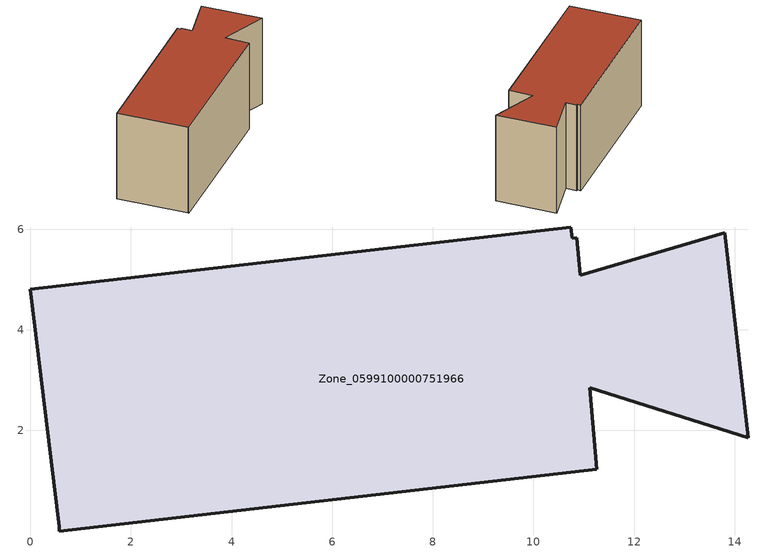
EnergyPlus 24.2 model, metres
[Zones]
Zone_0599100000751966
 floor ground (C_G): 0.58,0 0.57,0.09 0,4.81 10.74,6.04 10.77,5.82 10.86,5.83 10.93,5.08 13.8,5.93 14.27,1.85 11.12,2.85 11.26,1.23 z0
 wall outside (C_F): 10.77,5.82 10.74,6.04 0,4.81 0.57,0.09 0.58,0 11.26,1.23 11.12,2.85 14.27,1.85 13.8,5.93 10.93,5.08 10.86,5.83 10.77,5.82 z0:6.36
 roof outside (C_R): 0.57,0.09 0.58,0 11.26,1.23 11.12,2.85 14.27,1.85 13.8,5.93 10.93,5.08 10.86,5.83 10.77,5.82 10.74,6.04 0,4.81 z6.36
[BUILDING]
Pand.0599100000751966: North Axis=0; Terrain=City; Loads Convergence Tolerance Value=0.04; Temperature Convergence Tolerance Value=0.4; Solar Distribution=FullExterior; Maximum Number of Warmup Days=25; Minimum Number of Warmup Days=1
[Site:Location]
Rotterdam.The.Hague.AP_ZH_NLD Design_Conditions: Latitude=51.96; Longitude=4.45; Time Zone=1; Elevation=-4.5
[SITE:GROUNDTEMPERATURE:BUILDINGSURFACE]
18, 18, 18, 18, 18, 18, 18, 18, 18, 18, 18, 18
[MATERIAL] Thermal Absorptance=0.9; Solar Absorptance=0.7; Visible Absorptance=0.7
Name | Roughness | Thickness | Conductivity | Density | Specific Heat
G.TI.2006-2014 | MediumSmooth | 0.15 | 0.06 | 540 | 1210
F.TI.2006-2014 | Rough | 0.3 | 0.12 | 1920 | 840
R.TI.2006-2014 | MediumRough | 0.2 | 0.08 | 1500 | 1000
[CONSTRUCTION]
C_G: G.TI.2006-2014
C_F: F.TI.2006-2014
C_R: R.TI.2006-2014
[ZONE]
Zone_0599100000751966: Type=1; Multiplier=1; Ceiling Height=Autocalculate; Volume=Autocalculate; Floor Area=autocalculate; Part of Total Floor Area=Yes
[ZONEINFILTRATION:DESIGNFLOWRATE]
Infil_Zone_0599100000751966: Zone or ZoneList or Space or SpaceList=Zone_0599100000751966; Schedule=AlwaysOn; Design Flow Rate Calculation Method=Flow/Area; Flow Rate per Floor Area=0.0015; Constant Term Coefficient=1; Temperature Term Coefficient=0; Velocity Term Coefficient=0; Velocity Squared Term Coefficient=0
[HVACTEMPLATE:ZONE:IDEALLOADSAIRSYSTEM]
Zone_0599100000751966: Maximum Heating Supply Air Temperature=50; Minimum Cooling Supply Air Temperature=13; Maximum Heating Supply Air Humidity Ratio=0.0156; Minimum Cooling Supply Air Humidity Ratio=0.0077; Heating Limit=NoLimit; Cooling Limit=NoLimit; Dehumidification Control Type=ConstantSensibleHeatRatio; Cooling Sensible Heat Ratio=0.7; Dehumidification Setpoint=60; Humidification Control Type=None; Humidification Setpoint=30; Outdoor Air Method=None; Outdoor Air Flow Rate per Person=0.00944; Outdoor Air Flow Rate per Zone Floor Area=0; Outdoor Air Flow Rate per Zone=0; Demand Controlled Ventilation Type=None; Outdoor Air Economizer Type=NoEconomizer; Heat Recovery Type=None; Sensible Heat Recovery Effectiveness=0.7; Latent Heat Recovery Effectiveness=0.65
[ZONECONTROL:THERMOSTAT]
ThermostatControl_Zone_0599100000751966: Zone or ZoneList=Zone_0599100000751966; Control Type Schedule=DualSetpointControlType; Control 1=Thermostat_Zone_0599100000751966; Temperature Difference Between Cutout And Setpoint=0
[THERMOSTATSETPOINT:DUALSETPOINT]
Thermostat_Zone_0599100000751966: Heating Setpoint Temperature Schedule=HeatingSetpoint_Zone_0599100000751966; Cooling Setpoint Temperature Schedule=CoolingSetpoint_Zone_0599100000751966
[SCHEDULE:COMPACT]
HeatingSetpoint_Zone_0599100000751966: Through: 12/31, For: AllDays, Until: 24:00, 21
CoolingSetpoint_Zone_0599100000751966: Through: 12/31, For: AllDays, Until: 24:00, 24
DualSetpointControlType: Through: 12/31, For: AllDays, Until: 24:00, 4
AlwaysOn: Through: 12/31, For: AllDays, Until: 24:00, 1
